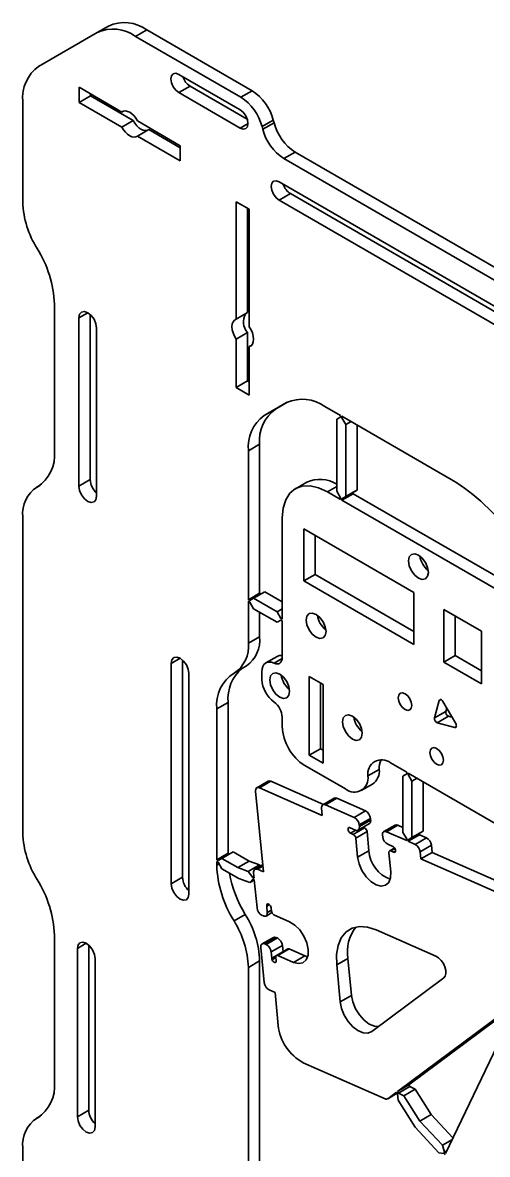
# Model space of a CAD drawing. Header units: millimetres. Extents: x 0 to 415, y 0 to 292.
# Drawn here: x 331.23 to 338.52, y 138.08 to 155.81 of the extents above; entities that cross this region are included whole.
import ezdxf

# ---------------------------------------------------------------- set-up
doc = ezdxf.new("R2010")
doc.units = ezdxf.units.MM

# ---------------------------------------------------------------- blocks, each defined once
blk = doc.blocks.new('SE13')
at = {"color": 7, "linetype": 'Continuous', "lineweight": 35}
for p, q in [((334.689, 154.404), (334.642, 154.443)), ((334.729, 154.35), (334.689, 154.404)), ((334.756, 154.288), (334.729, 154.35)), ((334.765, 154.228), (334.756, 154.288)), ((334.642, 154.157), (334.689, 154.14)), ((334.689, 154.14), (334.729, 154.148)), ((334.729, 154.148), (334.756, 154.179)), ((334.756, 154.179), (334.765, 154.228))]:
    blk.add_line(p, q, dxfattribs=at)
blk = doc.blocks.new('SE12')
blk.add_blockref('SE13', (0, 0))
blk = doc.blocks.new('SE15')
at = {"color": 7, "linetype": 'Continuous', "lineweight": 35}
for p, q in [((333.565, 154.976), (333.556, 154.927)), ((333.592, 155.007), (333.565, 154.976)), ((333.632, 155.015), (333.592, 155.007)), ((333.679, 154.998), (333.632, 155.015)), ((333.556, 154.927), (333.565, 154.867)), ((333.565, 154.867), (333.592, 154.805)), ((333.592, 154.805), (333.632, 154.751)), ((333.632, 154.751), (333.679, 154.712))]:
    blk.add_line(p, q, dxfattribs=at)
blk = doc.blocks.new('SE14')
blk.add_blockref('SE15', (0, 0))
blk = doc.blocks.new('SE23')
at = {"color": 7, "linetype": 'Continuous', "lineweight": 35}
for p, q in [((335.139, 153.292), (335.13, 153.242)), ((335.13, 153.242), (335.139, 153.182)), ((335.166, 153.323), (335.139, 153.292)), ((335.139, 153.182), (335.166, 153.12)), ((335.206, 153.33), (335.166, 153.323)), ((335.253, 153.314), (335.206, 153.33)), ((335.166, 153.12), (335.206, 153.066)), ((335.206, 153.066), (335.253, 153.028))]:
    blk.add_line(p, q, dxfattribs=at)
blk = doc.blocks.new('SE22')
blk.add_blockref('SE23', (0, 0))
blk = doc.blocks.new('SE61')
at = {"color": 7, "linetype": 'Continuous', "lineweight": 35}
for p, q in [((332.115, 148.55), (332.126, 148.482)), ((332.126, 148.482), (332.156, 148.413)), ((332.156, 148.413), (332.201, 148.352)), ((332.382, 148.334), (332.393, 148.389)), ((332.201, 148.352), (332.254, 148.309)), ((332.254, 148.309), (332.307, 148.291)), ((332.307, 148.291), (332.352, 148.3)), ((332.352, 148.3), (332.382, 148.334))]:
    blk.add_line(p, q, dxfattribs=at)
blk = doc.blocks.new('SE60')
blk.add_blockref('SE61', (0, 0))
blk = doc.blocks.new('SE63')
at = {"color": 7, "linetype": 'Continuous', "lineweight": 35}
for p, q in [((332.126, 151.24), (332.115, 151.185)), ((332.156, 151.275), (332.126, 151.24)), ((332.201, 151.284), (332.156, 151.275)), ((332.254, 151.265), (332.201, 151.284)), ((332.307, 151.223), (332.254, 151.265)), ((332.352, 151.162), (332.307, 151.223)), ((332.382, 151.092), (332.352, 151.162)), ((332.393, 151.025), (332.382, 151.092))]:
    blk.add_line(p, q, dxfattribs=at)
blk = doc.blocks.new('SE62')
blk.add_blockref('SE63', (0, 0))
blk = doc.blocks.new('SE65')
at = {"color": 7, "linetype": 'Continuous', "lineweight": 35}
for p, q in [((333.562, 142.32), (333.573, 142.252)), ((333.573, 142.252), (333.603, 142.183)), ((333.603, 142.183), (333.648, 142.122)), ((333.648, 142.122), (333.701, 142.079)), ((333.701, 142.079), (333.754, 142.061)), ((333.754, 142.061), (333.799, 142.069)), ((333.799, 142.069), (333.829, 142.104)), ((333.829, 142.104), (333.84, 142.159))]:
    blk.add_line(p, q, dxfattribs=at)
blk = doc.blocks.new('SE64')
blk.add_blockref('SE65', (0, 0))
blk = doc.blocks.new('SE67')
at = {"color": 7, "linetype": 'Continuous', "lineweight": 35}
for p, q in [((333.573, 145.827), (333.562, 145.772)), ((333.603, 145.862), (333.573, 145.827)), ((333.648, 145.87), (333.603, 145.862)), ((333.701, 145.852), (333.648, 145.87)), ((333.754, 145.809), (333.701, 145.852)), ((333.799, 145.748), (333.754, 145.809)), ((333.829, 145.679), (333.799, 145.748)), ((333.84, 145.611), (333.829, 145.679))]:
    blk.add_line(p, q, dxfattribs=at)
blk = doc.blocks.new('SE66')
blk.add_blockref('SE67', (0, 0))
blk = doc.blocks.new('SE69')
at = {"color": 7, "linetype": 'Continuous', "lineweight": 35}
for p, q in [((332.092, 138.671), (332.102, 138.604)), ((332.102, 138.604), (332.132, 138.534)), ((332.132, 138.534), (332.177, 138.474)), ((332.177, 138.474), (332.231, 138.431)), ((332.329, 138.421), (332.359, 138.456)), ((332.359, 138.456), (332.37, 138.511)), ((332.231, 138.431), (332.284, 138.412)), ((332.284, 138.412), (332.329, 138.421))]:
    blk.add_line(p, q, dxfattribs=at)
blk = doc.blocks.new('SE68')
blk.add_blockref('SE69', (0, 0))
blk = doc.blocks.new('SE71')
at = {"color": 7, "linetype": 'Continuous', "lineweight": 35}
for p, q in [((332.102, 141.362), (332.092, 141.307)), ((332.132, 141.397), (332.102, 141.362)), ((332.177, 141.405), (332.132, 141.397)), ((332.231, 141.387), (332.177, 141.405)), ((332.284, 141.344), (332.231, 141.387)), ((332.329, 141.283), (332.284, 141.344)), ((332.359, 141.214), (332.329, 141.283)), ((332.37, 141.146), (332.359, 141.214))]:
    blk.add_line(p, q, dxfattribs=at)
blk = doc.blocks.new('SE70')
blk.add_blockref('SE71', (0, 0))
blk = doc.blocks.new('SE103')
at = {"color": 7, "linetype": 'Continuous', "lineweight": 35}
for p, q in [((334.518, 151.089), (334.513, 151.047)), ((334.513, 151.047), (334.518, 150.999)), ((334.531, 151.124), (334.518, 151.089)), ((334.552, 151.149), (334.531, 151.124)), ((334.58, 151.164), (334.552, 151.149)), ((334.518, 150.999), (334.531, 150.949)), ((334.531, 150.949), (334.552, 150.899)), ((334.552, 150.899), (334.58, 150.852))]:
    blk.add_line(p, q, dxfattribs=at)
blk = doc.blocks.new('SE102')
blk.add_blockref('SE103', (0, 0))
blk = doc.blocks.new('SE105')
at = {"color": 7, "linetype": 'Continuous', "lineweight": 35}
for p, q in [((334.814, 150.998), (334.785, 151.046)), ((334.835, 150.948), (334.814, 150.998)), ((334.848, 150.898), (334.835, 150.948)), ((334.852, 150.851), (334.848, 150.898)), ((334.785, 150.733), (334.814, 150.748)), ((334.814, 150.748), (334.835, 150.774)), ((334.835, 150.774), (334.848, 150.808)), ((334.848, 150.808), (334.852, 150.851))]:
    blk.add_line(p, q, dxfattribs=at)
blk = doc.blocks.new('SE104')
blk.add_blockref('SE105', (0, 0))
blk = doc.blocks.new('SE135')
at = {"color": 7, "linetype": 'Continuous', "lineweight": 35}
for p, q in [((332.815, 154.422), (332.79, 154.409)), ((332.844, 154.425), (332.815, 154.422)), ((332.877, 154.419), (332.844, 154.425)), ((332.911, 154.404), (332.877, 154.419)), ((332.946, 154.379), (332.911, 154.404)), ((332.979, 154.348), (332.946, 154.379)), ((333.008, 154.31), (332.979, 154.348)), ((333.033, 154.268), (333.008, 154.31))]:
    blk.add_line(p, q, dxfattribs=at)
blk = doc.blocks.new('SE134')
blk.add_blockref('SE135', (0, 0))
blk = doc.blocks.new('SE137')
at = {"color": 7, "linetype": 'Continuous', "lineweight": 35}
for p, q in [((332.79, 154.172), (332.815, 154.13)), ((332.815, 154.13), (332.844, 154.092)), ((332.844, 154.092), (332.877, 154.06)), ((332.877, 154.06), (332.911, 154.036)), ((332.911, 154.036), (332.946, 154.021)), ((332.946, 154.021), (332.979, 154.015)), ((332.979, 154.015), (333.008, 154.018)), ((333.008, 154.018), (333.033, 154.031))]:
    blk.add_line(p, q, dxfattribs=at)
blk = doc.blocks.new('SE136')
blk.add_blockref('SE137', (0, 0))
blk = doc.blocks.new('SE155')
at = {"color": 7, "linetype": 'Continuous', "lineweight": 35}
for p, q in [((337.624, 144.419), (337.616, 144.377)), ((337.616, 144.377), (337.624, 144.325)), ((337.647, 144.445), (337.624, 144.419)), ((337.624, 144.325), (337.647, 144.272)), ((337.682, 144.452), (337.647, 144.445)), ((337.722, 144.438), (337.682, 144.452)), ((337.763, 144.405), (337.722, 144.438)), ((337.797, 144.359), (337.763, 144.405)), ((337.82, 144.306), (337.797, 144.359)), ((337.828, 144.254), (337.82, 144.306)), ((337.647, 144.272), (337.682, 144.226)), ((337.682, 144.226), (337.722, 144.193)), ((337.722, 144.193), (337.763, 144.179)), ((337.763, 144.179), (337.797, 144.185)), ((337.797, 144.185), (337.82, 144.212)), ((337.82, 144.212), (337.828, 144.254))]:
    blk.add_line(p, q, dxfattribs=at)
blk = doc.blocks.new('SE154')
blk.add_blockref('SE155', (0, 0))
blk = doc.blocks.new('SE157')
at = {"color": 7, "linetype": 'Continuous', "lineweight": 35}
for p, q in [((337.129, 145.276), (337.121, 145.234)), ((337.121, 145.234), (337.129, 145.182)), ((337.152, 145.303), (337.129, 145.276)), ((337.187, 145.309), (337.152, 145.303)), ((337.227, 145.295), (337.187, 145.309)), ((337.268, 145.262), (337.227, 145.295)), ((337.302, 145.216), (337.268, 145.262)), ((337.325, 145.163), (337.302, 145.216)), ((337.129, 145.182), (337.152, 145.129)), ((337.152, 145.129), (337.187, 145.083)), ((337.187, 145.083), (337.227, 145.05)), ((337.227, 145.05), (337.268, 145.036)), ((337.268, 145.036), (337.302, 145.043)), ((337.302, 145.043), (337.325, 145.069)), ((337.334, 145.111), (337.325, 145.163)), ((337.325, 145.069), (337.334, 145.111))]:
    blk.add_line(p, q, dxfattribs=at)
blk = doc.blocks.new('SE156')
blk.add_blockref('SE157', (0, 0))
blk = doc.blocks.new('SE159')
at = {"color": 7, "linetype": 'Continuous', "lineweight": 35}
for p, q in [((338.005, 144.769), (338.013, 144.768)), ((338.013, 144.768), (338.021, 144.77)), ((338.026, 144.816), (338.021, 144.828)), ((338.021, 144.77), (338.026, 144.776)), ((338.03, 144.805), (338.026, 144.816)), ((338.026, 144.776), (338.03, 144.783)), ((338.031, 144.793), (338.03, 144.805)), ((338.03, 144.783), (338.031, 144.793))]:
    blk.add_line(p, q, dxfattribs=at)
blk = doc.blocks.new('SE158')
blk.add_blockref('SE159', (0, 0))
blk = doc.blocks.new('SE161')
at = {"color": 7, "linetype": 'Continuous', "lineweight": 35}
for p, q in [((337.765, 145.198), (337.761, 145.19)), ((337.771, 145.203), (337.765, 145.198)), ((337.778, 145.206), (337.771, 145.203)), ((337.786, 145.205), (337.778, 145.206)), ((337.796, 145.201), (337.786, 145.205)), ((337.805, 145.194), (337.796, 145.201)), ((337.813, 145.185), (337.805, 145.194)), ((337.821, 145.175), (337.813, 145.185))]:
    blk.add_line(p, q, dxfattribs=at)
blk = doc.blocks.new('SE160')
blk.add_blockref('SE161', (0, 0))
blk = doc.blocks.new('SE163')
at = {"color": 7, "linetype": 'Continuous', "lineweight": 35}
for p, q in [((335.688, 146.512), (335.676, 146.45)), ((335.676, 146.45), (335.688, 146.375)), ((335.722, 146.551), (335.688, 146.512)), ((335.772, 146.561), (335.722, 146.551)), ((335.832, 146.54), (335.772, 146.561)), ((335.892, 146.492), (335.832, 146.54)), ((335.942, 146.424), (335.892, 146.492)), ((335.688, 146.375), (335.722, 146.297)), ((335.722, 146.297), (335.772, 146.229)), ((335.976, 146.346), (335.942, 146.424)), ((335.988, 146.271), (335.976, 146.346)), ((335.976, 146.209), (335.988, 146.271)), ((335.772, 146.229), (335.832, 146.181)), ((335.832, 146.181), (335.892, 146.16)), ((335.892, 146.16), (335.942, 146.17)), ((335.942, 146.17), (335.976, 146.209))]:
    blk.add_line(p, q, dxfattribs=at)
blk = doc.blocks.new('SE162')
blk.add_blockref('SE163', (0, 0))
blk = doc.blocks.new('SE167')
at = {"color": 7, "linetype": 'Continuous', "lineweight": 35}
for p, q in [((337.293, 147.439), (337.282, 147.377)), ((337.282, 147.377), (337.293, 147.302)), ((337.327, 147.478), (337.293, 147.439)), ((337.378, 147.488), (337.327, 147.478)), ((337.437, 147.467), (337.378, 147.488)), ((337.497, 147.419), (337.437, 147.467)), ((337.547, 147.351), (337.497, 147.419)), ((337.581, 147.273), (337.547, 147.351)), ((337.293, 147.302), (337.327, 147.224)), ((337.327, 147.224), (337.378, 147.156)), ((337.378, 147.156), (337.437, 147.108)), ((337.593, 147.198), (337.581, 147.273)), ((337.581, 147.136), (337.593, 147.198)), ((337.437, 147.108), (337.497, 147.087)), ((337.497, 147.087), (337.547, 147.097)), ((337.547, 147.097), (337.581, 147.136))]:
    blk.add_line(p, q, dxfattribs=at)
blk = doc.blocks.new('SE166')
blk.add_blockref('SE167', (0, 0))
blk = doc.blocks.new('SE173')
at = {"color": 7, "linetype": 'Continuous', "lineweight": 35}
for p, q in [((336.258, 144.918), (336.246, 144.856)), ((336.246, 144.856), (336.258, 144.781)), ((336.291, 144.957), (336.258, 144.918)), ((336.342, 144.967), (336.291, 144.957)), ((336.401, 144.946), (336.342, 144.967)), ((336.461, 144.898), (336.401, 144.946)), ((336.511, 144.83), (336.461, 144.898)), ((336.258, 144.781), (336.291, 144.703)), ((336.291, 144.703), (336.342, 144.635)), ((336.545, 144.752), (336.511, 144.83)), ((336.557, 144.677), (336.545, 144.752)), ((336.545, 144.615), (336.557, 144.677)), ((336.342, 144.635), (336.401, 144.587)), ((336.401, 144.587), (336.461, 144.566)), ((336.461, 144.566), (336.511, 144.576)), ((336.511, 144.576), (336.545, 144.615))]:
    blk.add_line(p, q, dxfattribs=at)
blk = doc.blocks.new('SE172')
blk.add_blockref('SE173', (0, 0))
blk = doc.blocks.new('SE177')
at = {"color": 7, "linetype": 'Continuous', "lineweight": 35}
for p, q in [((335.119, 145.575), (335.107, 145.513)), ((335.153, 145.614), (335.119, 145.575)), ((335.203, 145.624), (335.153, 145.614)), ((335.263, 145.603), (335.203, 145.624)), ((335.322, 145.555), (335.263, 145.603)), ((335.373, 145.487), (335.322, 145.555)), ((335.107, 145.513), (335.119, 145.438)), ((335.119, 145.438), (335.153, 145.36)), ((335.407, 145.409), (335.373, 145.487)), ((335.418, 145.334), (335.407, 145.409)), ((335.153, 145.36), (335.203, 145.292)), ((335.203, 145.292), (335.263, 145.244)), ((335.263, 145.244), (335.322, 145.223)), ((335.322, 145.223), (335.373, 145.233)), ((335.373, 145.233), (335.407, 145.272)), ((335.407, 145.272), (335.418, 145.334))]:
    blk.add_line(p, q, dxfattribs=at)
blk = doc.blocks.new('SE176')
blk.add_blockref('SE177', (0, 0))
blk = doc.blocks.new('SE209')
at = {"color": 7, "linetype": 'Continuous', "lineweight": 35}
for p, q in [((337.711, 141.185), (337.753, 141.159)), ((337.753, 141.159), (337.793, 141.12)), ((337.793, 141.12), (337.827, 141.071)), ((337.827, 141.071), (337.852, 141.018)), ((337.852, 141.018), (337.866, 140.963)), ((337.866, 140.963), (337.868, 140.913)), ((337.857, 140.873), (337.834, 140.845)), ((337.868, 140.913), (337.857, 140.873))]:
    blk.add_line(p, q, dxfattribs=at)
blk = doc.blocks.new('SE208')
blk.add_blockref('SE209', (0, 0))
blk = doc.blocks.new('SE211')
at = {"color": 7, "linetype": 'Continuous', "lineweight": 35}
for p, q in [((336.399, 141.625), (336.513, 141.651)), ((336.513, 141.651), (336.64, 141.642)), ((336.177, 141.354), (336.228, 141.473)), ((336.228, 141.473), (336.303, 141.565)), ((336.303, 141.565), (336.399, 141.625)), ((336.64, 141.642), (336.775, 141.598)), ((336.153, 141.21), (336.177, 141.354)), ((336.156, 141.048), (336.153, 141.21))]:
    blk.add_line(p, q, dxfattribs=at)
blk = doc.blocks.new('SE210')
blk.add_blockref('SE211', (0, 0))
blk = doc.blocks.new('SE213')
at = {"color": 7, "linetype": 'Continuous', "lineweight": 35}
for p, q in [((336.233, 140.365), (336.212, 140.468)), ((336.275, 140.261), (336.233, 140.365)), ((336.336, 140.163), (336.275, 140.261)), ((336.409, 140.081), (336.336, 140.163)), ((336.489, 140.02), (336.409, 140.081)), ((336.57, 139.986), (336.489, 140.02)), ((336.644, 139.981), (336.57, 139.986)), ((336.706, 140.006), (336.644, 139.981))]:
    blk.add_line(p, q, dxfattribs=at)
blk = doc.blocks.new('SE212')
blk.add_blockref('SE213', (0, 0))
blk = doc.blocks.new('SE469')
at = {"color": 7, "linetype": 'Continuous', "lineweight": 35}
for p, q in [((335.421, 148.436), (335.356, 148.332)), ((335.509, 148.509), (335.421, 148.436)), ((335.616, 148.548), (335.509, 148.509)), ((335.738, 148.553), (335.616, 148.548)), ((335.871, 148.523), (335.738, 148.553)), ((336.009, 148.459), (335.871, 148.523)), ((335.356, 148.332), (335.315, 148.202)), ((335.315, 148.202), (335.302, 148.051))]:
    blk.add_line(p, q, dxfattribs=at)
blk = doc.blocks.new('SE468')
blk.add_blockref('SE469', (0, 0))
blk = doc.blocks.new('SE473')
at = {"color": 7, "linetype": 'Continuous', "lineweight": 35}
for p, q in [((334.968, 141.353), (334.966, 141.339)), ((334.966, 141.339), (334.966, 141.323)), ((334.973, 141.365), (334.968, 141.353)), ((334.981, 141.375), (334.973, 141.365)), ((334.991, 141.381), (334.981, 141.375)), ((335.002, 141.383), (334.991, 141.381)), ((335.015, 141.382), (335.002, 141.383)), ((335.028, 141.378), (335.015, 141.382))]:
    blk.add_line(p, q, dxfattribs=at)
blk = doc.blocks.new('SE472')
blk.add_blockref('SE473', (0, 0))
blk = doc.blocks.new('SE475')
at = {"color": 7, "linetype": 'Continuous', "lineweight": 35}
for p, q in [((335.143, 141.129), (335.151, 141.114)), ((335.151, 141.114), (335.161, 141.101)), ((335.207, 141.104), (335.208, 141.118)), ((335.161, 141.101), (335.173, 141.092)), ((335.173, 141.092), (335.185, 141.088)), ((335.185, 141.088), (335.195, 141.089)), ((335.195, 141.089), (335.203, 141.094)), ((335.203, 141.094), (335.207, 141.104))]:
    blk.add_line(p, q, dxfattribs=at)
blk = doc.blocks.new('SE474')
blk.add_blockref('SE475', (0, 0))
blk = doc.blocks.new('SE477')
at = {"color": 7, "linetype": 'Continuous', "lineweight": 35}
for p, q in [((335.203, 141.177), (335.204, 141.185)), ((335.203, 141.169), (335.203, 141.177)), ((335.204, 141.185), (335.207, 141.191)), ((335.207, 141.191), (335.21, 141.195)), ((335.21, 141.195), (335.215, 141.198)), ((335.215, 141.198), (335.221, 141.199)), ((335.221, 141.199), (335.227, 141.199)), ((335.227, 141.199), (335.234, 141.197))]:
    blk.add_line(p, q, dxfattribs=at)
blk = doc.blocks.new('SE476')
blk.add_blockref('SE477', (0, 0))
blk = doc.blocks.new('SE479')
at = {"color": 7, "linetype": 'Continuous', "lineweight": 35}
for p, q in [((335.5, 141.673), (335.418, 141.724)), ((335.577, 141.596), (335.5, 141.673)), ((335.641, 141.5), (335.577, 141.596)), ((335.687, 141.395), (335.641, 141.5)), ((335.709, 141.292), (335.687, 141.395)), ((335.706, 141.199), (335.709, 141.292)), ((335.627, 141.082), (335.677, 141.127)), ((335.677, 141.127), (335.706, 141.199)), ((335.48, 141.088), (335.558, 141.069)), ((335.558, 141.069), (335.627, 141.082))]:
    blk.add_line(p, q, dxfattribs=at)
blk = doc.blocks.new('SE478')
blk.add_blockref('SE479', (0, 0))
blk = doc.blocks.new('SE481')
at = {"color": 7, "linetype": 'Continuous', "lineweight": 35}
for p, q in [((335.065, 141.999), (335.06, 141.99)), ((335.074, 142.003), (335.065, 141.999)), ((335.085, 142.002), (335.074, 142.003)), ((335.097, 141.996), (335.085, 142.002)), ((335.108, 141.986), (335.097, 141.996)), ((335.118, 141.972), (335.108, 141.986)), ((335.125, 141.957), (335.118, 141.972)), ((335.128, 141.942), (335.125, 141.957))]:
    blk.add_line(p, q, dxfattribs=at)
blk = doc.blocks.new('SE480')
blk.add_blockref('SE481', (0, 0))
blk = doc.blocks.new('SE483')
at = {"color": 7, "linetype": 'Continuous', "lineweight": 35}
for p, q in [((335.053, 141.818), (335.061, 141.828)), ((335.061, 141.828), (335.066, 141.84)), ((335.066, 141.84), (335.068, 141.854)), ((335.068, 141.854), (335.068, 141.87)), ((335.006, 141.815), (335.02, 141.811)), ((335.02, 141.811), (335.032, 141.81)), ((335.032, 141.81), (335.044, 141.812)), ((335.044, 141.812), (335.053, 141.818))]:
    blk.add_line(p, q, dxfattribs=at)
blk = doc.blocks.new('SE482')
blk.add_blockref('SE483', (0, 0))
blk = doc.blocks.new('SE485')
at = {"color": 7, "linetype": 'Continuous', "lineweight": 35}
for p, q in [((334.861, 142.533), (334.855, 142.521)), ((334.868, 142.543), (334.861, 142.533)), ((334.878, 142.549), (334.868, 142.543)), ((334.889, 142.551), (334.878, 142.549)), ((334.902, 142.55), (334.889, 142.551)), ((334.915, 142.546), (334.902, 142.55)), ((334.855, 142.521), (334.853, 142.507)), ((334.853, 142.507), (334.853, 142.491))]:
    blk.add_line(p, q, dxfattribs=at)
blk = doc.blocks.new('SE484')
blk.add_blockref('SE485', (0, 0))
blk = doc.blocks.new('SE487')
at = {"color": 7, "linetype": 'Continuous', "lineweight": 35}
for p, q in [((334.887, 143.799), (334.884, 143.784)), ((334.884, 143.784), (334.884, 143.768)), ((334.892, 143.811), (334.887, 143.799)), ((334.899, 143.82), (334.892, 143.811)), ((334.909, 143.826), (334.899, 143.82)), ((334.92, 143.828), (334.909, 143.826)), ((334.933, 143.827), (334.92, 143.828)), ((334.946, 143.823), (334.933, 143.827))]:
    blk.add_line(p, q, dxfattribs=at)
blk = doc.blocks.new('SE486')
blk.add_blockref('SE487', (0, 0))
blk = doc.blocks.new('SE489')
at = {"color": 7, "linetype": 'Continuous', "lineweight": 35}
for p, q in [((335.921, 143.532), (335.918, 143.518)), ((335.918, 143.518), (335.919, 143.501)), ((335.926, 143.544), (335.921, 143.532)), ((335.933, 143.553), (335.926, 143.544)), ((335.943, 143.559), (335.933, 143.553)), ((335.954, 143.562), (335.943, 143.559)), ((335.967, 143.561), (335.954, 143.562)), ((335.981, 143.556), (335.967, 143.561))]:
    blk.add_line(p, q, dxfattribs=at)
blk = doc.blocks.new('SE488')
blk.add_blockref('SE489', (0, 0))
blk = doc.blocks.new('SE491')
at = {"color": 7, "linetype": 'Continuous', "lineweight": 35}
for p, q in [((336.449, 143.161), (336.463, 143.156)), ((336.463, 143.156), (336.475, 143.155)), ((336.475, 143.155), (336.487, 143.158)), ((336.487, 143.158), (336.496, 143.164)), ((336.496, 143.164), (336.504, 143.173)), ((336.504, 143.173), (336.509, 143.185)), ((336.509, 143.185), (336.511, 143.2)), ((336.511, 143.2), (336.511, 143.216))]:
    blk.add_line(p, q, dxfattribs=at)
blk = doc.blocks.new('SE490')
blk.add_blockref('SE491', (0, 0))
blk = doc.blocks.new('SE493')
at = {"color": 7, "linetype": 'Continuous', "lineweight": 35}
for p, q in [((336.336, 143.188), (336.334, 143.175)), ((336.334, 143.175), (336.336, 143.161)), ((336.341, 143.196), (336.336, 143.188)), ((336.336, 143.161), (336.341, 143.145)), ((336.35, 143.2), (336.341, 143.196)), ((336.341, 143.145), (336.35, 143.131)), ((336.35, 143.131), (336.361, 143.12)), ((336.361, 143.12), (336.373, 143.112))]:
    blk.add_line(p, q, dxfattribs=at)
blk = doc.blocks.new('SE492')
blk.add_blockref('SE493', (0, 0))
blk = doc.blocks.new('SE495')
at = {"color": 7, "linetype": 'Continuous', "lineweight": 35}
for p, q in [((336.506, 142.631), (336.484, 142.734)), ((336.551, 142.526), (336.506, 142.631)), ((336.616, 142.43), (336.551, 142.526)), ((336.692, 142.353), (336.616, 142.43)), ((336.774, 142.302), (336.692, 142.353)), ((337, 142.413), (336.972, 142.341)), ((337.003, 142.505), (337, 142.413)), ((336.853, 142.282), (336.774, 142.302)), ((336.921, 142.296), (336.853, 142.282)), ((336.972, 142.341), (336.921, 142.296))]:
    blk.add_line(p, q, dxfattribs=at)
blk = doc.blocks.new('SE494')
blk.add_blockref('SE495', (0, 0))
blk = doc.blocks.new('SE497')
at = {"color": 7, "linetype": 'Continuous', "lineweight": 35}
for p, q in [((336.974, 142.814), (336.975, 142.821)), ((336.974, 142.806), (336.974, 142.814)), ((336.975, 142.821), (336.978, 142.827)), ((336.978, 142.827), (336.981, 142.832)), ((336.981, 142.832), (336.986, 142.835)), ((336.986, 142.835), (336.992, 142.836)), ((336.992, 142.836), (336.998, 142.836)), ((336.998, 142.836), (337.005, 142.833))]:
    blk.add_line(p, q, dxfattribs=at)
blk = doc.blocks.new('SE496')
blk.add_blockref('SE497', (0, 0))
blk = doc.blocks.new('SE499')
at = {"color": 7, "linetype": 'Continuous', "lineweight": 35}
for p, q in [((337.065, 142.878), (337.054, 142.89)), ((337.047, 142.815), (337.059, 142.812)), ((337.059, 142.812), (337.068, 142.815)), ((337.073, 142.863), (337.065, 142.878)), ((337.068, 142.815), (337.075, 142.822)), ((337.077, 142.848), (337.073, 142.863)), ((337.075, 142.822), (337.078, 142.833)), ((337.078, 142.833), (337.077, 142.848))]:
    blk.add_line(p, q, dxfattribs=at)
blk = doc.blocks.new('SE498')
blk.add_blockref('SE499', (0, 0))
blk = doc.blocks.new('SE501')
at = {"color": 7, "linetype": 'Continuous', "lineweight": 35}
for p, q in [((336.876, 143.111), (336.873, 143.097)), ((336.873, 143.097), (336.874, 143.081)), ((336.881, 143.123), (336.876, 143.111)), ((336.888, 143.132), (336.881, 143.123)), ((336.898, 143.138), (336.888, 143.132)), ((336.909, 143.141), (336.898, 143.138)), ((336.922, 143.14), (336.909, 143.141)), ((336.936, 143.135), (336.922, 143.14))]:
    blk.add_line(p, q, dxfattribs=at)
blk = doc.blocks.new('SE500')
blk.add_blockref('SE501', (0, 0))
blk = doc.blocks.new('SE503')
at = {"color": 7, "linetype": 'Continuous', "lineweight": 35}
for p, q in [((334.987, 145.685), (334.998, 145.722)), ((334.998, 145.722), (335.015, 145.752)), ((335.015, 145.752), (335.038, 145.775)), ((335.038, 145.775), (335.067, 145.789)), ((335.067, 145.789), (335.1, 145.793)), ((335.1, 145.793), (335.136, 145.789)), ((335.136, 145.789), (335.174, 145.775)), ((334.983, 145.642), (334.987, 145.685))]:
    blk.add_line(p, q, dxfattribs=at)
blk = doc.blocks.new('SE502')
blk.add_blockref('SE503', (0, 0))
blk = doc.blocks.new('SE505')
at = {"color": 7, "linetype": 'Continuous', "lineweight": 35}
for p, q in [((335.2, 145.766), (335.174, 145.775)), ((335.224, 145.764), (335.2, 145.766)), ((335.246, 145.767), (335.224, 145.764)), ((335.265, 145.776), (335.246, 145.767)), ((335.281, 145.791), (335.265, 145.776)), ((335.292, 145.811), (335.281, 145.791)), ((335.299, 145.836), (335.292, 145.811)), ((335.302, 145.864), (335.299, 145.836))]:
    blk.add_line(p, q, dxfattribs=at)
blk = doc.blocks.new('SE504')
blk.add_blockref('SE505', (0, 0))
blk = doc.blocks.new('SE647')
at = {"color": 7, "linetype": 'Continuous', "lineweight": 35}
for p, q in [((332.992, 154.232), (332.967, 154.274)), ((333.021, 154.194), (332.992, 154.232)), ((333.054, 154.162), (333.021, 154.194)), ((333.088, 154.138), (333.054, 154.162)), ((333.123, 154.123), (333.088, 154.138)), ((333.155, 154.117), (333.123, 154.123)), ((333.185, 154.12), (333.155, 154.117)), ((333.191, 154.122), (333.185, 154.12))]:
    blk.add_line(p, q, dxfattribs=at)
blk = doc.blocks.new('SE646')
blk.add_blockref('SE647', (0, 0))
blk = doc.blocks.new('SE657')
at = {"color": 7, "linetype": 'Continuous', "lineweight": 35}
for p, q in [((336.389, 140.57), (336.41, 140.468)), ((336.41, 140.468), (336.452, 140.363)), ((336.452, 140.363), (336.513, 140.265)), ((336.513, 140.265), (336.586, 140.183)), ((336.586, 140.183), (336.666, 140.122)), ((336.666, 140.122), (336.747, 140.088)), ((336.747, 140.088), (336.807, 140.082))]:
    blk.add_line(p, q, dxfattribs=at)
blk = doc.blocks.new('SE656')
blk.add_blockref('SE657', (0, 0))

msp = doc.modelspace()

# ---------------------------------------------------------------- linework, layer by layer
at = {"color": 7, "linetype": 'Continuous', "lineweight": 35}
for p, q in [((332.4013, 155.6531), (331.4842, 155.1235)), ((332.4013, 155.6531), (332.5781, 155.7551)), ((333.1781, 155.6958), (333.0013, 155.5937)), ((334.8299, 154.7422), (333.1781, 155.6958)), ((334.6531, 154.6402), (333.0013, 155.5937)), ((334.6416, 154.4427), (333.6795, 154.9981)), ((332.1195, 154.7955), (332.7898, 154.4085)), ((332.1195, 154.7955), (332.1195, 154.5587)), ((333.8563, 154.8144), (333.6795, 154.7123)), ((333.8563, 154.8144), (334.7534, 154.2964)), ((332.2963, 154.6607), (332.1195, 154.5587)), ((332.2963, 154.6607), (332.2963, 154.6934)), ((332.9666, 154.2738), (332.2963, 154.6607)), ((333.6795, 154.7123), (334.6416, 154.1569)), ((334.6531, 154.6402), (334.8299, 154.7422)), ((331.2356, 154.5741), (331.2356, 152.9963)), ((332.1195, 154.5587), (332.7898, 154.1717)), ((332.809, 154.4196), (332.7898, 154.4085)), ((332.9666, 154.2738), (332.7898, 154.1717)), ((333.0331, 154.2681), (333.7035, 153.8811)), ((335.1618, 154.2831), (334.985, 154.181)), ((334.9966, 154.1378), (335.1734, 154.2399)), ((335.1618, 154.2831), (335.1734, 154.2399)), ((333.2099, 154.1333), (333.0331, 154.0313)), ((333.7035, 153.8484), (333.2099, 154.1333)), ((334.7653, 154.2283), (334.6416, 154.1569)), ((334.985, 154.181), (334.9966, 154.1378)), ((333.0331, 154.0313), (333.7035, 153.6443)), ((333.7035, 153.8811), (333.7035, 153.6443)), ((335.5053, 153.7807), (335.3285, 153.6787)), ((335.5053, 153.7807), (343.8769, 148.9479)), ((335.3285, 153.6787), (343.7001, 148.8459)), ((342.3611, 149.2106), (335.2533, 153.3139)), ((334.7853, 152.8858), (334.5803, 153.0042)), ((334.5803, 153.0042), (334.5803, 151.1639)), ((335.43, 153.1301), (335.2533, 153.0281)), ((335.2533, 153.0281), (342.3611, 148.9248)), ((335.43, 153.1301), (342.4729, 149.0643)), ((334.757, 152.9022), (334.757, 151.266)), ((334.7853, 151.0456), (334.7853, 152.8858)), ((331.7306, 149.0953), (331.7306, 151.3965)), ((332.254, 151.2654), (332.115, 151.1852)), ((332.2918, 151.2375), (332.2918, 148.6519)), ((334.757, 151.266), (334.5803, 151.1639)), ((332.115, 151.1852), (332.115, 148.5498)), ((332.3928, 148.3894), (332.3928, 151.0248)), ((334.757, 150.9537), (334.5803, 150.8516)), ((334.757, 150.9537), (334.757, 150.1953)), ((334.5803, 150.8516), (334.5803, 150.0933)), ((334.818, 150.7521), (334.7853, 150.7332)), ((334.7853, 149.9749), (334.7853, 150.7332)), ((334.757, 150.1953), (334.5803, 150.0933)), ((334.757, 150.1953), (334.7853, 150.179)), ((334.5803, 150.0933), (334.7853, 149.9749)), ((335.3712, 149.8559), (335.0197, 149.653)), ((335.3753, 149.8583), (335.1965, 149.755)), ((335.0197, 149.653), (335.1965, 149.755)), ((336.2174, 149.6544), (335.9712, 149.7966)), ((336.2174, 149.6299), (336.1573, 149.5952)), ((336.2174, 149.6299), (336.2174, 149.6544)), ((337.9514, 148.6534), (336.2386, 149.6422)), ((336.2386, 149.6177), (336.2386, 149.6422)), ((336.2386, 149.6177), (336.2598, 149.6299)), ((336.1573, 149.5952), (336.1573, 148.4673)), ((336.2987, 149.5136), (336.2386, 149.6177)), ((336.38, 149.5605), (336.2987, 149.5136)), ((336.2987, 149.5136), (336.2987, 148.3856)), ((336.4755, 148.4877), (336.4755, 149.5054)), ((334.948, 149.2056), (334.7712, 149.1036)), ((334.7712, 149.1036), (334.7712, 146.7695)), ((334.948, 149.2056), (334.948, 146.8716)), ((331.5099, 148.5635), (331.4428, 148.5248)), ((331.5027, 148.5586), (331.4606, 148.5344)), ((332.2918, 148.6519), (332.115, 148.5498)), ((335.6856, 148.6107), (335.5088, 148.5086)), ((336.1573, 148.5448), (336.0088, 148.4591)), ((336.0088, 148.4591), (336.2174, 148.3387)), ((336.1573, 148.4673), (336.2174, 148.3632)), ((336.4154, 148.453), (336.2386, 148.3509)), ((336.2386, 148.3264), (336.4154, 148.4285)), ((336.2386, 148.3509), (336.2987, 148.3856)), ((336.2987, 148.3856), (336.4755, 148.4877)), ((336.4755, 148.4877), (336.4154, 148.453)), ((336.4154, 148.4285), (336.4154, 148.453)), ((336.4154, 148.4285), (339.5027, 146.6462)), ((336.2174, 148.3387), (336.2174, 148.3632)), ((336.2386, 148.3264), (336.2386, 148.3509)), ((336.2386, 148.3264), (339.5628, 146.4074)), ((331.2356, 148.0669), (331.2356, 143.1125)), ((335.3017, 146.4633), (335.3017, 148.0508)), ((335.6411, 147.8793), (337.3664, 146.8833)), ((335.6411, 147.0628), (335.6411, 147.8793)), ((335.8179, 147.1648), (335.8179, 147.7773)), ((335.6411, 147.0628), (335.8179, 147.1648)), ((337.3664, 146.2709), (335.8179, 147.1648)), ((337.3664, 146.0668), (335.6411, 147.0628)), ((334.948, 146.8716), (334.7712, 146.7695)), ((334.8525, 146.792), (334.7924, 146.7573)), ((335.0293, 146.8941), (334.8525, 146.792)), ((334.8525, 146.792), (335.2204, 146.5796)), ((334.9692, 146.8593), (334.948, 146.8716)), ((335.3017, 146.7368), (335.0293, 146.8941)), ((337.3664, 146.8833), (337.3664, 146.0668)), ((334.7924, 146.7573), (334.7712, 146.7695)), ((334.7924, 146.7328), (334.7712, 146.745)), ((334.7712, 146.745), (334.7712, 146.0876)), ((334.7924, 146.7328), (334.8525, 146.6287)), ((334.8525, 146.6287), (335.2204, 146.4163)), ((335.2204, 146.5796), (335.3017, 146.6266)), ((337.8367, 146.6159), (338.4236, 146.2771)), ((337.8367, 145.7912), (337.8367, 146.6159)), ((334.948, 146.5736), (334.948, 146.1897)), ((335.2805, 146.4755), (335.2204, 146.5796)), ((335.2204, 146.4163), (335.2805, 146.451)), ((335.2805, 146.451), (335.2204, 146.4163)), ((335.2805, 146.4755), (335.3017, 146.4878)), ((335.3017, 146.4633), (335.2805, 146.4755)), ((335.3017, 146.4388), (335.2805, 146.451)), ((335.3017, 145.8645), (335.3017, 146.4388)), ((338.0134, 145.8933), (338.0134, 146.5139)), ((338.4236, 146.2771), (338.4236, 145.4524)), ((334.7712, 146.0876), (334.948, 146.1897)), ((333.7011, 145.8518), (333.5622, 145.7716)), ((333.5622, 145.7716), (333.5622, 142.3197)), ((333.739, 145.8239), (333.739, 142.4217)), ((334.564, 145.6298), (334.7408, 145.7318)), ((335.2224, 145.8813), (335.0456, 145.7793)), ((335.1744, 145.7755), (335.301, 145.8485)), ((337.8367, 145.7912), (338.0134, 145.8933)), ((338.4236, 145.4524), (337.8367, 145.7912)), ((338.4236, 145.6565), (338.0134, 145.8933)), ((333.84, 142.1593), (333.84, 145.6112)), ((334.9835, 145.5195), (334.9835, 145.6419)), ((335.7224, 145.5665), (335.9416, 145.4399)), ((335.7224, 144.3335), (335.7224, 145.5665)), ((335.8992, 144.4355), (335.8992, 145.4644)), ((335.9416, 145.4399), (335.9416, 144.207)), ((337.7615, 145.1904), (337.6883, 144.9171)), ((337.7865, 145.2048), (337.7615, 145.1904)), ((334.2762, 145.0593), (334.453, 145.1613)), ((334.2762, 145.0593), (334.2762, 142.6947)), ((334.453, 145.1613), (334.453, 142.7967)), ((337.8651, 145.0192), (337.6883, 144.9171)), ((338.0206, 144.8281), (337.8206, 145.1745)), ((337.8651, 145.0192), (337.8794, 145.0727)), ((335.3017, 144.7846), (335.3017, 144.9295)), ((337.9084, 144.9442), (337.7316, 144.8421)), ((337.7316, 144.8421), (338.0048, 144.769)), ((337.9619, 144.9299), (337.9084, 144.9442)), ((338.0298, 144.7834), (338.0048, 144.769)), ((335.7224, 144.3335), (335.8992, 144.4355)), ((335.9416, 144.207), (335.7224, 144.3335)), ((335.9416, 144.4111), (335.8992, 144.4355)), ((336.2916, 143.8048), (335.6552, 144.1722)), ((337.2539, 144.0658), (336.9987, 144.2132)), ((336.6452, 144.009), (336.822, 144.1111)), ((337.2539, 144.0413), (337.1938, 144.0066)), ((337.1938, 144.0066), (337.1938, 143.1252)), ((337.2539, 144.0413), (337.2539, 144.0658)), ((338.6771, 143.2443), (337.2752, 144.0536)), ((337.2752, 144.0291), (337.2752, 144.0536)), ((337.2752, 144.0291), (337.2964, 144.0414)), ((337.3353, 143.925), (337.2752, 144.0291)), ((337.4166, 143.972), (337.3353, 143.925)), ((335.0814, 143.9258), (334.9046, 143.8238)), ((335.1231, 143.9251), (334.9463, 143.8231)), ((334.9463, 143.8231), (335.9294, 143.3898)), ((335.1231, 143.9251), (335.9472, 143.5619)), ((336.5416, 143.7801), (336.7184, 143.8821)), ((337.3353, 143.925), (337.3353, 143.0435)), ((337.512, 143.1456), (337.512, 143.9169)), ((335.0065, 142.5057), (334.8844, 143.7681)), ((336.1156, 143.6591), (335.9389, 143.5571)), ((336.1573, 143.6584), (335.9806, 143.5564)), ((336.1573, 143.6584), (336.6068, 143.4603)), ((335.9294, 143.3898), (335.9186, 143.5014)), ((335.9806, 143.5564), (336.43, 143.3583)), ((336.43, 143.3583), (336.6068, 143.4603)), ((336.4908, 143.16), (336.6675, 143.2621)), ((336.6853, 143.3435), (336.5085, 143.2415)), ((336.5085, 143.2415), (336.511, 143.2157)), ((336.511, 143.2157), (336.6878, 143.3177)), ((336.6853, 143.3435), (336.6878, 143.3177)), ((336.3683, 143.1964), (336.4491, 143.1608)), ((336.3731, 143.112), (336.4541, 143.1588)), ((336.3731, 143.112), (336.4152, 143.0934)), ((336.4152, 143.0934), (336.592, 143.1955)), ((336.4545, 143.035), (336.6313, 143.1371)), ((336.5694, 143.2055), (336.592, 143.1955)), ((336.6313, 143.1371), (336.6604, 142.8365)), ((336.8737, 143.0805), (336.8761, 143.0548)), ((337.0707, 143.2382), (336.8939, 143.1362)), ((337.1123, 143.2375), (336.9356, 143.1355)), ((336.9356, 143.1355), (337.2539, 142.9951)), ((337.1123, 143.2375), (337.1938, 143.2016)), ((337.1938, 143.1252), (337.2539, 143.0211)), ((337.4519, 143.1109), (337.2752, 143.0088)), ((337.2752, 142.9858), (337.4519, 143.0878)), ((337.3353, 143.0435), (337.512, 143.1456)), ((337.512, 143.1456), (337.4519, 143.1109)), ((337.4519, 143.0878), (337.4519, 143.1109)), ((337.4519, 143.0878), (337.5618, 143.0394)), ((336.4545, 143.035), (336.4836, 142.7344)), ((336.9547, 142.9379), (337.0354, 142.9023)), ((337.2539, 142.9951), (337.2539, 143.0211)), ((337.2752, 143.0088), (337.3353, 143.0435)), ((337.2752, 142.9858), (337.2752, 143.0088)), ((337.2752, 142.9858), (337.385, 142.9374)), ((337.385, 142.9374), (337.5618, 143.0394)), ((337.6403, 142.9226), (337.4635, 142.8206)), ((337.6511, 142.811), (337.6403, 142.9226)), ((334.2762, 142.6947), (334.453, 142.7967)), ((334.3575, 142.7171), (334.2974, 142.6824)), ((334.5343, 142.8192), (334.3575, 142.7171)), ((334.3575, 142.7171), (334.6071, 142.5731)), ((334.4742, 142.7845), (334.453, 142.7967)), ((334.7839, 142.6751), (334.5343, 142.8192)), ((336.4836, 142.7344), (336.6604, 142.8365)), ((336.9741, 142.806), (337.0032, 142.5054)), ((337.0634, 142.8795), (336.9843, 142.8338)), ((337.0051, 142.8335), (337.0691, 142.8704)), ((337.0051, 142.8335), (337.0472, 142.8149)), ((337.0472, 142.8149), (337.0782, 142.8328)), ((337.4743, 142.7089), (337.4635, 142.8206)), ((337.4743, 142.7089), (337.6511, 142.811)), ((337.4743, 142.7089), (338.6597, 142.1865)), ((337.6511, 142.811), (338.8365, 142.2885)), ((334.2974, 142.6824), (334.2762, 142.6947)), ((334.2762, 142.6702), (334.2762, 142.6096)), ((334.2974, 142.6579), (334.2762, 142.6702)), ((334.2762, 142.6096), (334.313, 142.6309)), ((334.2974, 142.6579), (334.3575, 142.5538)), ((334.3575, 142.5538), (334.6195, 142.4026)), ((334.7839, 142.6751), (334.6071, 142.5731)), ((334.6071, 142.5731), (334.7703, 142.5122)), ((334.7703, 142.5122), (334.947, 142.6143)), ((334.947, 142.6143), (334.7839, 142.6751)), ((334.9957, 142.6172), (334.8735, 142.5466)), ((334.998, 142.5937), (334.9152, 142.5459)), ((334.9152, 142.5459), (335.0065, 142.5057)), ((334.947, 142.6143), (334.9599, 142.5965)), ((333.739, 142.4217), (333.5622, 142.3197)), ((334.6195, 142.4026), (334.7949, 142.3372)), ((334.8389, 142.4172), (334.7703, 142.5122)), ((334.7949, 142.3372), (334.8436, 142.3895)), ((334.8643, 142.3772), (334.7949, 142.3372)), ((334.8389, 142.4172), (334.8593, 142.429)), ((334.8612, 142.4089), (334.8389, 142.4172)), ((334.8637, 142.3831), (334.8434, 142.3906)), ((334.8434, 142.3906), (334.8436, 142.3895)), ((334.8436, 142.3895), (334.8447, 142.3901)), ((334.8612, 142.4089), (334.8533, 142.491)), ((334.9064, 141.9413), (334.8637, 142.3831)), ((335.0595, 141.99), (335.0819, 142.0029)), ((334.5462, 141.737), (334.723, 141.839)), ((335.006, 141.8152), (334.985, 141.8245)), ((335.0477, 141.8145), (335.1397, 141.8676)), ((335.0584, 141.9689), (335.1006, 141.9933)), ((335.0584, 141.9689), (335.0679, 141.8701)), ((335.0679, 141.8701), (335.1316, 141.9069)), ((335.1332, 141.8907), (335.1282, 141.9422)), ((335.4182, 141.724), (335.1724, 141.8323)), ((331.7306, 139.2115), (331.7306, 141.5127)), ((335.1632, 141.4807), (334.9864, 141.3786)), ((335.2049, 141.4799), (335.0281, 141.3779)), ((335.0492, 141.3686), (335.226, 141.4707)), ((335.2049, 141.4799), (335.226, 141.4707)), ((337.7107, 141.1854), (336.775, 141.5978)), ((332.2306, 141.3868), (332.0917, 141.3066)), ((332.0917, 141.3066), (332.0917, 138.6712)), ((332.2685, 141.3589), (332.2685, 138.7733)), ((335.0194, 140.7733), (334.9662, 141.323)), ((335.0281, 141.3779), (335.0492, 141.3686)), ((335.3045, 141.3538), (335.1277, 141.2518)), ((335.3898, 141.2992), (335.213, 141.1971)), ((335.2339, 141.1968), (335.4107, 141.2988)), ((335.3045, 141.3538), (335.314, 141.2554)), ((335.4107, 141.2988), (335.6564, 141.1905)), ((332.3695, 138.5108), (332.3695, 141.1462)), ((334.948, 141.1118), (334.7712, 141.0098)), ((334.948, 141.1118), (334.948, 136.3059)), ((335.1277, 141.2518), (335.1373, 141.153)), ((335.1373, 141.153), (335.2104, 141.1952)), ((335.2034, 141.164), (335.1428, 141.129)), ((335.2079, 141.1178), (335.2029, 141.1693)), ((335.2339, 141.1968), (335.4797, 141.0884)), ((335.4797, 141.0884), (335.6564, 141.1905)), ((335.6564, 141.1905), (335.6998, 141.1757)), ((336.3326, 141.1505), (336.1558, 141.0484)), ((336.3326, 141.1505), (336.3887, 140.5703)), ((334.7712, 141.0098), (334.7712, 136.2038)), ((336.1558, 141.0484), (336.2119, 140.4682)), ((336.7057, 140.0065), (337.8338, 140.8446)), ((335.1892, 140.6162), (335.0979, 140.6565)), ((335.239, 140.1009), (335.1892, 140.6162)), ((336.2119, 140.4682), (336.3887, 140.5703)), ((338.7795, 140.307), (337.109, 139.0659)), ((338.8819, 140.3538), (337.2858, 139.1679)), ((338.6784, 139.7938), (337.8624, 138.0927)), ((336.9129, 138.9521), (335.6316, 139.5168)), ((337.109, 139.0659), (337.2858, 139.1679)), ((337.2858, 139.1679), (337.3018, 139.1426)), ((336.9545, 138.9514), (337.1057, 139.0386)), ((337.0951, 139.0555), (336.9578, 138.9535)), ((336.9578, 138.9535), (337.1056, 139.0388)), ((337.0951, 139.0555), (337.1111, 139.0301)), ((337.109, 139.0659), (337.125, 139.0406)), ((337.1111, 139.0301), (337.1169, 138.9289)), ((337.125, 139.0406), (337.3018, 139.1426)), ((337.125, 139.0406), (337.125, 139.0406)), ((337.2098, 138.9984), (337.125, 139.0406)), ((337.3866, 139.1004), (337.2098, 138.9984)), ((337.2098, 138.9984), (337.4594, 138.6031)), ((337.3018, 139.1426), (337.3866, 139.1004)), ((337.6362, 138.7052), (337.3866, 139.1004)), ((337.1169, 138.9289), (337.383, 138.5075)), ((331.5099, 138.6797), (331.4428, 138.641)), ((331.5027, 138.6748), (331.4606, 138.6505)), ((332.2685, 138.7733), (332.0917, 138.6712)), ((337.6362, 138.7052), (337.4594, 138.6031)), ((337.9788, 138.3355), (337.6362, 138.7052)), ((337.383, 138.5075), (337.7554, 138.1058)), ((337.4594, 138.6031), (337.8117, 138.223)), ((337.8117, 138.223), (337.9682, 138.3134)), ((331.2356, 138.1831), (331.2356, 133.2287)), ((337.7554, 138.1058), (337.8344, 138.0961)), ((337.8429, 138.1137), (337.8117, 138.223)), ((337.8837, 138.1373), (337.8429, 138.1137)), ((337.8429, 138.1137), (337.8837, 138.1373)), ((337.8429, 138.1137), (337.8624, 138.0927)), ((337.8344, 138.0961), (337.8539, 138.0752))]:
    msp.add_line(p, q, dxfattribs=at)
for centre, radius, start, end in [((332.6498, 155.1031), 0.6036, 54.38183, 114.31395), ((332.8266, 155.2051), 0.6036, 54.38183, 114.31395), ((331.8364, 154.6332), 0.6037, 125.69804, 185.62038), ((334.0046, 155.0436), 0.2731, 197.70377, 237.10104), ((334.2287, 153.9838), 0.7816, 14.61297, 57.11028), ((334.4055, 154.0859), 0.7816, 14.61297, 57.11028), ((335.9297, 154.437), 0.7816, 194.61297, 237.11028), ((335.7529, 154.335), 0.7816, 194.61297, 237.11028), ((335.5784, 153.3594), 0.2731, 197.70377, 237.10104), ((332.693, 153.0488), 1.4583, 182.06278, 212.32031), ((329.9818, 151.3335), 1.75, 2.06278, 32.32031), ((334.9501, 151.1237), 0.2573, 151.33757, 221.37303), ((335.6197, 149.3059), 0.6036, 54.38183, 114.31395), ((335.372, 149.1627), 0.6037, 125.69804, 185.62038), ((335.5488, 149.2648), 0.6037, 125.69804, 185.62038), ((331.1438, 149.0323), 0.5901, 302.46584, 6.12866), ((332.6004, 148.6682), 0.3091, 183.02317, 227.80604), ((335.8906, 148.1634), 0.492, 57.17372, 114.619), ((336.2714, 145.8955), 3.2293, 35.32201, 58.65112), ((331.7246, 148.1194), 0.4918, 122.46584, 186.12866), ((337.8067, 147.5008), 0.3501, 188.02673, 231.96789), ((336.2016, 146.5739), 0.3501, 188.02673, 231.96789), ((334.2822, 146.0351), 0.4918, 302.46584, 6.12866), ((334.4512, 146.1386), 0.4993, 305.44529, 5.86689), ((335.2785, 145.7782), 0.1174, 78.6136, 118.54235), ((334.863, 145.1223), 0.5901, 122.46584, 186.12866), ((335.0625, 145.22), 0.6123, 129.4077, 185.50217), ((335.6324, 145.6369), 0.3501, 188.02673, 231.96789), ((335.4496, 145.5424), 0.4667, 182.82218, 233.86229), ((334.9909, 144.9142), 0.3112, 2.82218, 53.86229), ((337.9345, 145.0093), 0.0701, 171.86415, 248.13585), ((336.7708, 144.9797), 0.3501, 188.02673, 231.96789), ((337.7577, 144.9072), 0.0701, 171.86415, 248.13585), ((336.0693, 144.8195), 0.7684, 182.60548, 237.39452), ((336.8607, 144.044), 0.2184, 50.79671, 189.21404), ((337.1404, 144.1228), 0.3187, 154.29191, 182.10457), ((336.4296, 143.974), 0.2184, 230.79671, 9.21404), ((336.5841, 144.0808), 0.2398, 304.05635, 7.25583), ((335.1016, 143.8858), 0.0448, 61.28278, 116.73269), ((336.1358, 143.6191), 0.0448, 61.28278, 116.73269), ((336.5345, 143.327), 0.1516, 6.24947, 61.56235), ((336.3578, 143.225), 0.1516, 6.24947, 61.56235), ((336.6355, 143.3052), 0.0537, 306.59581, 13.46165), ((337.0908, 143.1982), 0.0448, 61.28278, 116.73269), ((332.693, 143.165), 1.4583, 182.06278, 212.32031), ((336.35, 143.1571), 0.0433, 65.02521, 89.70225), ((336.3791, 143.0268), 0.0758, 6.24947, 61.56235), ((336.5559, 143.1288), 0.0758, 6.24947, 61.56235), ((337.0269, 143.0713), 0.1516, 186.24947, 241.56235), ((337.0035, 142.8324), 0.0769, 48.65248, 65.44456), ((337.3128, 142.804), 0.1516, 6.24947, 61.56235), ((337.4896, 142.9061), 0.1516, 6.24947, 61.56235), ((337.1758, 142.8733), 0.5168, 184.08458, 249.43484), ((336.0251, 142.6726), 1.75, 182.06278, 212.32031), ((329.9818, 141.4497), 1.75, 2.06278, 32.32031), ((334.0476, 142.438), 0.3091, 183.02317, 227.80604), ((336.339, 142.8339), 1.8977, 190.53251, 211.61722), ((333.4906, 141.0594), 1.4583, 2.06278, 32.32031), ((335.0572, 141.9578), 0.1516, 186.24947, 241.56235), ((335.1221, 141.976), 0.0641, 167.37406, 186.34504), ((335.2085, 141.899), 0.0758, 186.24947, 241.56235), ((333.3138, 140.9573), 1.4583, 2.06278, 32.32031), ((335.1834, 141.4406), 0.0448, 61.28278, 116.73269), ((335.1538, 141.3373), 0.1516, 6.24947, 61.56235), ((336.9455, 141.2598), 0.6226, 142.08426, 190.11419), ((334.977, 141.2353), 0.1516, 6.24947, 61.56235), ((335.3999, 141.2792), 0.0224, 61.28278, 116.73269), ((335.2385, 141.1636), 0.1018, 185.97306, 199.89804), ((335.1701, 140.7898), 0.1516, 186.24947, 241.56235), ((335.9927, 140.1835), 0.7582, 186.24947, 241.56235), ((331.1438, 139.1485), 0.5901, 302.46584, 6.12866), ((336.9341, 138.9908), 0.0441, 241.17301, 302.39676), ((331.7246, 138.2356), 0.4918, 122.46584, 186.12866), ((332.5771, 138.7896), 0.3091, 183.02317, 227.80604)]:
    msp.add_arc(centre, radius, start, end, dxfattribs=at)
msp.add_point((337.8429, 138.1137), dxfattribs=at)

# ---------------------------------------------------------------- block references
for name in ['SE14', 'SE134', 'SE12', 'SE646', 'SE136', 'SE22', 'SE62', 'SE102', 'SE104', 'SE60', 'SE468', 'SE166', 'SE162', 'SE66', 'SE502', 'SE504', 'SE176', 'SE156', 'SE160', 'SE172', 'SE158', 'SE154', 'SE486', 'SE488', 'SE492', 'SE490', 'SE500', 'SE498', 'SE494', 'SE496', 'SE484', 'SE64', 'SE480', 'SE482', 'SE478', 'SE210', 'SE70', 'SE472', 'SE474', 'SE476', 'SE208', 'SE212', 'SE656', 'SE68']:
    msp.add_blockref(name, (0, 0))

doc.saveas('drawing.dxf')
